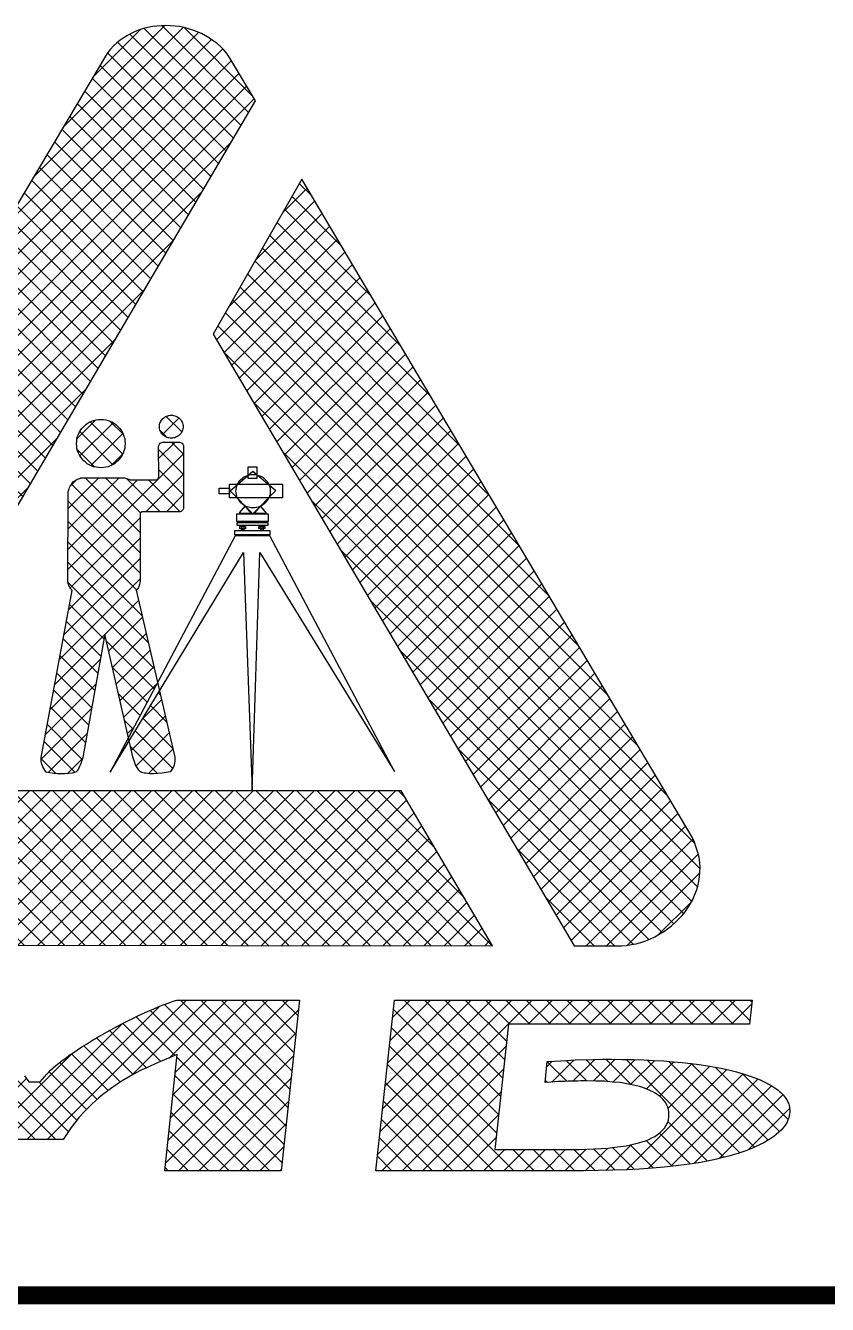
# Model space of a CAD drawing. Extents: x -185 to 0, y 0 to 55.
# Drawn here: x -28.82 to -19.97, y -0.1 to 14.02 of the extents above; entities that cross this region are included whole.
import ezdxf

# ---------------------------------------------------------------- set-up
doc = ezdxf.new("R2010")
doc.units = 0
doc.layers.get('0').update_dxf_attribs({"linetype": 'CONTINUOUS'})
doc.layers.add('SHTAMP', color=7, linetype='CONTINUOUS')

# ---------------------------------------------------------------- blocks, each defined once
blk = doc.blocks.new('*X0')
at = {"color": 0}
for p, q in [((-28.254, 9.461), (-28.047, 9.669)), ((-28.222, 9.269), (-27.855, 9.636)), ((-27.75, 9.289), (-28.108, 9.647)), ((-27.743, 9.506), (-27.891, 9.655)), ((-27.859, 9.173), (-28.224, 9.539)), ((-28.104, 9.162), (-27.748, 9.518)), ((-28.057, 9.147), (-28.252, 9.342)), ((-27.88, 9.162), (-27.748, 9.294))]:
    blk.add_line(p, q, dxfattribs=at)
blk = doc.blocks.new('*X1')
at = {"color": 0}
for p, q in [((-27.353, 9.24), (-27.17, 9.423)), ((-27.077, 9.065), (-27.353, 9.341)), ((-27.077, 9.289), (-27.211, 9.423)), ((-28.355, 8.014), (-27.077, 9.292)), ((-27.493, 8.651), (-27.077, 9.067)), ((-27.077, 8.84), (-27.352, 9.115)), ((-28.355, 8.238), (-27.586, 9.007)), ((-28.354, 8.463), (-27.788, 9.029)), ((-28.354, 8.688), (-28.013, 9.029)), ((-28.327, 8.939), (-28.258, 9.008)), ((-27.558, 8.199), (-28.316, 8.957)), ((-27.558, 8.424), (-28.164, 9.029)), ((-27.553, 8.642), (-27.939, 9.029)), ((-27.337, 8.651), (-27.707, 9.021)), ((-27.114, 8.653), (-27.467, 9.005)), ((-27.558, 7.975), (-28.354, 8.77)), ((-27.268, 8.651), (-27.077, 8.842)), ((-27.598, 7.79), (-28.354, 8.546)), ((-28.332, 7.812), (-27.558, 8.586)), ((-28.346, 7.574), (-27.558, 8.361)), ((-27.535, 7.502), (-28.355, 8.322)), ((-28.397, 7.298), (-27.558, 8.137)), ((-27.468, 7.21), (-28.355, 8.098)), ((-28.449, 7.022), (-27.558, 7.912)), ((-27.4, 6.919), (-28.354, 7.872)), ((-27.957, 7.251), (-28.336, 7.629)), ((-27.947, 7.299), (-27.574, 7.672)), ((-27.905, 7.116), (-27.532, 7.49)), ((-27.991, 7.06), (-28.371, 7.44)), ((-28.5, 6.746), (-27.949, 7.297)), ((-28.025, 6.869), (-28.406, 7.251)), ((-27.404, 6.697), (-27.93, 7.224)), ((-27.863, 6.934), (-27.49, 7.307)), ((-28.058, 6.679), (-28.441, 7.062)), ((-27.821, 6.751), (-27.448, 7.125)), ((-28.552, 6.47), (-27.997, 7.024)), ((-27.481, 6.551), (-27.863, 6.932)), ((-27.779, 6.569), (-27.406, 6.942)), ((-28.092, 6.488), (-28.477, 6.872)), ((-28.603, 6.194), (-28.045, 6.752)), ((-28.126, 6.297), (-28.512, 6.683)), ((-27.559, 6.404), (-27.796, 6.641)), ((-27.738, 6.386), (-27.379, 6.745)), ((-28.652, 5.921), (-28.094, 6.479)), ((-28.16, 6.106), (-28.547, 6.494)), ((-28.197, 5.919), (-28.582, 6.305)), ((-27.637, 6.257), (-27.729, 6.349)), ((-27.696, 6.203), (-27.631, 6.268)), ((-28.277, 5.775), (-28.618, 6.115)), ((-28.574, 5.774), (-28.142, 6.206)), ((-28.363, 5.76), (-28.192, 5.931)), ((-28.487, 5.761), (-28.652, 5.925))]:
    blk.add_line(p, q, dxfattribs=at)
blk = doc.blocks.new('*X2')
at = {"color": 0}
for p, q in [((-25.976, 11.964), (-25.713, 12.227)), ((-25.659, 12.137), (-25.797, 12.275)), ((-26.278, 11.438), (-25.629, 12.086)), ((-25.332, 11.586), (-25.879, 12.133)), ((-26.58, 10.911), (-25.546, 11.946)), ((-25.005, 11.034), (-25.961, 11.99)), ((-26.713, 10.553), (-25.462, 11.805)), ((-24.678, 10.483), (-26.043, 11.847)), ((-26.63, 10.412), (-25.378, 11.664)), ((-24.351, 9.931), (-26.125, 11.705)), ((-26.546, 10.271), (-25.295, 11.523)), ((-24.025, 9.38), (-26.207, 11.562)), ((-26.463, 10.13), (-25.211, 11.382)), ((-23.698, 8.828), (-26.288, 11.419)), ((-26.38, 9.989), (-25.128, 11.241)), ((-23.371, 8.277), (-26.37, 11.277)), ((-23.044, 7.726), (-26.452, 11.134)), ((-26.297, 9.847), (-25.044, 11.1)), ((-22.717, 7.174), (-26.534, 10.991)), ((-26.213, 9.706), (-24.961, 10.959)), ((-22.39, 6.623), (-26.616, 10.849)), ((-26.13, 9.565), (-24.877, 10.818)), ((-22.063, 6.071), (-26.698, 10.706)), ((-26.047, 9.424), (-24.794, 10.677)), ((-25.963, 9.283), (-24.71, 10.536)), ((-21.736, 5.52), (-26.632, 10.416)), ((-25.88, 9.141), (-24.626, 10.395)), ((-25.797, 9), (-24.543, 10.254)), ((-25.713, 8.859), (-24.459, 10.113)), ((-25.63, 8.718), (-24.376, 9.972)), ((-21.431, 4.991), (-26.309, 9.868)), ((-25.547, 8.577), (-24.292, 9.831)), ((-25.463, 8.435), (-24.209, 9.69)), ((-25.38, 8.294), (-24.125, 9.549)), ((-21.374, 4.709), (-25.986, 9.32)), ((-25.297, 8.153), (-24.041, 9.408)), ((-25.214, 8.012), (-23.958, 9.268)), ((-25.13, 7.871), (-23.874, 9.127)), ((-25.047, 7.73), (-23.791, 8.986)), ((-21.401, 4.511), (-25.662, 8.773)), ((-24.964, 7.588), (-23.707, 8.845)), ((-24.88, 7.447), (-23.624, 8.704)), ((-24.797, 7.306), (-23.54, 8.563)), ((-24.714, 7.165), (-23.457, 8.422)), ((-21.466, 4.351), (-25.339, 8.225)), ((-24.63, 7.024), (-23.373, 8.281)), ((-24.547, 6.882), (-23.289, 8.14)), ((-24.464, 6.741), (-23.206, 7.999)), ((-24.38, 6.6), (-23.122, 7.858)), ((-21.555, 4.217), (-25.016, 7.678)), ((-24.297, 6.459), (-23.039, 7.717)), ((-24.214, 6.318), (-22.955, 7.576)), ((-24.131, 6.176), (-22.872, 7.435)), ((-24.047, 6.035), (-22.788, 7.294)), ((-21.665, 4.102), (-24.693, 7.13)), ((-23.964, 5.894), (-22.704, 7.153)), ((-23.881, 5.753), (-22.621, 7.012)), ((-23.797, 5.612), (-22.537, 6.871)), ((-23.714, 5.47), (-22.454, 6.731)), ((-21.793, 4.006), (-24.37, 6.582)), ((-23.631, 5.329), (-22.37, 6.59)), ((-23.547, 5.188), (-22.287, 6.449)), ((-23.464, 5.047), (-22.203, 6.308)), ((-23.381, 4.906), (-22.12, 6.167)), ((-21.941, 3.929), (-24.047, 6.035)), ((-23.297, 4.764), (-22.036, 6.026)), ((-23.214, 4.623), (-21.952, 5.885)), ((-23.131, 4.482), (-21.869, 5.744)), ((-23.048, 4.341), (-21.785, 5.603)), ((-22.113, 3.877), (-23.724, 5.487)), ((-22.964, 4.2), (-21.702, 5.462)), ((-22.881, 4.058), (-21.618, 5.321)), ((-22.798, 3.917), (-21.535, 5.18)), ((-22.631, 3.86), (-21.453, 5.038)), ((-22.32, 3.859), (-23.401, 4.94)), ((-22.406, 3.859), (-21.393, 4.872)), ((-22.175, 3.867), (-21.375, 4.666)), ((-22.545, 3.859), (-23.078, 4.392)), ((-21.837, 3.98), (-21.466, 4.351))]:
    blk.add_line(p, q, dxfattribs=at)
blk = doc.blocks.new('*X3')
at = {"color": 0}
for p, q in [((-28.741, 12.342), (-27.082, 14.001)), ((-28.412, 12.896), (-27.286, 14.021)), ((-26.444, 12.922), (-27.512, 13.99)), ((-26.361, 13.063), (-27.318, 14.021)), ((-26.313, 13.24), (-27.072, 13.999)), ((-29.399, 11.235), (-26.768, 13.867)), ((-29.07, 11.788), (-26.912, 13.947)), ((-28.083, 13.45), (-27.556, 13.976)), ((-26.527, 12.78), (-27.673, 13.927)), ((-29.729, 10.681), (-26.646, 13.764)), ((-26.693, 12.498), (-27.918, 13.722)), ((-26.61, 12.639), (-27.808, 13.837)), ((-30.058, 10.127), (-26.548, 13.637)), ((-26.776, 12.356), (-28.003, 13.583)), ((-30.387, 9.574), (-26.465, 13.496)), ((-26.859, 12.215), (-28.087, 13.442)), ((-30.716, 9.02), (-26.381, 13.355)), ((-26.942, 12.073), (-28.171, 13.302)), ((-31.045, 8.466), (-26.298, 13.214)), ((-27.025, 11.932), (-28.254, 13.161)), ((-27.109, 11.79), (-28.338, 13.02)), ((-27.192, 11.649), (-28.422, 12.879)), ((-31.375, 7.912), (-26.556, 12.731)), ((-27.275, 11.508), (-28.505, 12.738)), ((-27.358, 11.366), (-28.589, 12.598)), ((-27.441, 11.225), (-28.673, 12.457)), ((-27.524, 11.083), (-28.757, 12.316)), ((-31.704, 7.359), (-26.875, 12.187)), ((-27.607, 10.942), (-28.84, 12.175)), ((-27.69, 10.8), (-28.924, 12.034)), ((-27.773, 10.659), (-29.008, 11.894)), ((-27.856, 10.518), (-29.091, 11.753)), ((-32.033, 6.805), (-27.195, 11.643)), ((-27.939, 10.376), (-29.175, 11.612)), ((-28.022, 10.235), (-29.259, 11.471)), ((-28.106, 10.093), (-29.343, 11.33)), ((-28.189, 9.952), (-29.426, 11.19)), ((-32.362, 6.251), (-27.515, 11.099)), ((-28.272, 9.811), (-29.51, 11.049)), ((-28.355, 9.669), (-29.594, 10.908)), ((-28.438, 9.528), (-29.677, 10.767)), ((-28.521, 9.386), (-29.761, 10.626)), ((-32.691, 5.698), (-27.835, 10.554)), ((-28.604, 9.245), (-29.845, 10.486)), ((-28.687, 9.103), (-29.929, 10.345)), ((-28.77, 8.962), (-30.012, 10.204)), ((-28.853, 8.821), (-30.096, 10.063)), ((-33.021, 5.144), (-28.154, 10.01)), ((-28.936, 8.679), (-30.18, 9.922)), ((-29.019, 8.538), (-30.263, 9.782)), ((-29.103, 8.396), (-30.347, 9.641)), ((-33.141, 4.799), (-28.474, 9.466)), ((-29.186, 8.255), (-30.431, 9.5)), ((-29.269, 8.113), (-30.514, 9.359)), ((-29.352, 7.972), (-30.598, 9.218)), ((-29.435, 7.831), (-30.682, 9.078)), ((-33.133, 4.583), (-28.794, 8.922)), ((-29.518, 7.689), (-30.766, 8.937)), ((-29.601, 7.548), (-30.849, 8.796)), ((-29.684, 7.406), (-30.933, 8.655)), ((-29.767, 7.265), (-31.017, 8.514)), ((-33.087, 4.404), (-29.114, 8.377)), ((-29.85, 7.124), (-31.1, 8.374)), ((-29.933, 6.982), (-31.184, 8.233)), ((-30.017, 6.841), (-31.268, 8.092)), ((-30.1, 6.699), (-31.352, 7.951)), ((-33.017, 4.25), (-29.434, 7.833)), ((-30.183, 6.558), (-31.435, 7.81)), ((-30.266, 6.416), (-31.519, 7.67)), ((-30.349, 6.275), (-31.603, 7.529)), ((-30.432, 6.134), (-31.686, 7.388)), ((-32.925, 4.117), (-29.753, 7.289)), ((-30.515, 5.992), (-31.77, 7.247)), ((-30.598, 5.851), (-31.854, 7.106)), ((-30.681, 5.709), (-31.938, 6.966)), ((-29.063, 3.866), (-32.021, 6.825)), ((-32.81, 4.007), (-30.073, 6.745)), ((-29.287, 3.866), (-32.105, 6.684)), ((-29.512, 3.867), (-32.189, 6.543)), ((-29.737, 3.867), (-32.272, 6.402)), ((-29.962, 3.867), (-32.356, 6.262)), ((-32.67, 3.923), (-30.393, 6.2)), ((-30.186, 3.867), (-32.44, 6.121)), ((-30.411, 3.868), (-32.524, 5.98)), ((-30.636, 3.868), (-32.607, 5.839)), ((-30.86, 3.868), (-32.691, 5.699)), ((-32.492, 3.876), (-30.713, 5.656)), ((-31.085, 3.868), (-32.775, 5.558)), ((-32.275, 3.87), (-30.574, 5.57)), ((-32.05, 3.869), (-30.35, 5.57)), ((-31.826, 3.869), (-30.125, 5.57)), ((-31.602, 3.869), (-29.901, 5.57)), ((-31.377, 3.869), (-29.676, 5.57)), ((-31.153, 3.868), (-29.452, 5.57)), ((-30.929, 3.868), (-29.227, 5.57)), ((-30.705, 3.868), (-29.002, 5.57)), ((-28.838, 3.866), (-30.542, 5.57)), ((-30.48, 3.868), (-28.778, 5.57)), ((-28.613, 3.866), (-30.317, 5.57)), ((-30.256, 3.867), (-28.553, 5.57)), ((-28.388, 3.865), (-30.093, 5.57)), ((-30.032, 3.867), (-28.329, 5.57)), ((-28.164, 3.865), (-29.868, 5.57)), ((-29.808, 3.867), (-28.104, 5.57)), ((-27.939, 3.865), (-29.644, 5.57)), ((-29.583, 3.867), (-27.88, 5.57)), ((-27.714, 3.865), (-29.419, 5.57)), ((-29.359, 3.866), (-27.655, 5.57)), ((-27.489, 3.865), (-29.195, 5.57)), ((-29.135, 3.866), (-27.431, 5.57)), ((-27.265, 3.864), (-28.97, 5.57)), ((-28.91, 3.866), (-27.206, 5.57)), ((-27.04, 3.864), (-28.746, 5.57)), ((-28.686, 3.866), (-26.981, 5.571)), ((-26.815, 3.864), (-28.521, 5.57)), ((-28.462, 3.866), (-26.757, 5.571)), ((-26.59, 3.864), (-28.297, 5.57)), ((-28.238, 3.865), (-26.532, 5.571)), ((-26.366, 3.863), (-28.073, 5.57)), ((-28.013, 3.865), (-26.308, 5.571)), ((-26.141, 3.863), (-27.848, 5.57)), ((-27.789, 3.865), (-26.083, 5.571)), ((-25.916, 3.863), (-27.624, 5.57)), ((-27.565, 3.865), (-25.859, 5.571)), ((-25.691, 3.863), (-27.399, 5.57)), ((-27.34, 3.864), (-25.634, 5.571)), ((-25.467, 3.862), (-27.175, 5.57)), ((-27.116, 3.864), (-25.409, 5.571)), ((-25.242, 3.862), (-26.95, 5.571)), ((-26.892, 3.864), (-25.185, 5.571)), ((-25.017, 3.862), (-26.726, 5.571)), ((-26.668, 3.864), (-24.96, 5.571)), ((-24.793, 3.862), (-26.501, 5.571)), ((-26.443, 3.863), (-24.736, 5.571)), ((-24.568, 3.862), (-26.277, 5.571)), ((-24.343, 3.861), (-26.053, 5.571)), ((-24.118, 3.861), (-25.828, 5.571)), ((-23.894, 3.861), (-25.604, 5.571)), ((-23.669, 3.861), (-25.379, 5.571)), ((-23.985, 4.401), (-25.155, 5.571)), ((-24.309, 4.949), (-24.93, 5.571)), ((-24.632, 5.498), (-24.706, 5.571)), ((-31.31, 3.869), (-32.858, 5.417)), ((-26.219, 3.863), (-24.615, 5.468)), ((-31.535, 3.869), (-32.942, 5.276)), ((-25.995, 3.863), (-24.531, 5.327)), ((-31.759, 3.869), (-33.026, 5.135)), ((-25.771, 3.863), (-24.448, 5.185)), ((-31.984, 3.869), (-33.102, 4.987)), ((-25.546, 3.863), (-24.365, 5.044)), ((-32.209, 3.869), (-33.141, 4.802)), ((-25.322, 3.862), (-24.281, 4.903)), ((-25.098, 3.862), (-24.198, 4.762)), ((-32.435, 3.871), (-33.13, 4.566)), ((-24.873, 3.862), (-24.115, 4.621)), ((-24.649, 3.862), (-24.031, 4.48)), ((-24.425, 3.861), (-23.948, 4.338)), ((-32.762, 3.973), (-32.982, 4.193)), ((-24.201, 3.861), (-23.865, 4.197)), ((-23.976, 3.861), (-23.781, 4.056)), ((-23.752, 3.861), (-23.698, 3.915))]:
    blk.add_line(p, q, dxfattribs=at)
blk = doc.blocks.new('*X5')
at = {"color": 0}
for p, q in [((-24.935, 1.555), (-23.229, 3.261)), ((-24.907, 1.808), (-23.453, 3.261)), ((-24.88, 2.06), (-23.678, 3.261)), ((-24.852, 2.312), (-23.902, 3.261)), ((-24.824, 2.564), (-24.127, 3.261)), ((-24.797, 2.816), (-24.351, 3.261)), ((-24.769, 3.068), (-24.576, 3.261)), ((-23.578, 2.198), (-24.641, 3.261)), ((-23.556, 2.401), (-24.417, 3.261)), ((-23.534, 2.603), (-24.192, 3.261)), ((-23.512, 2.806), (-23.968, 3.261)), ((-23.476, 2.995), (-23.743, 3.261)), ((-23.252, 2.995), (-23.519, 3.261)), ((-23.027, 2.995), (-23.294, 3.261)), ((-23.271, 2.995), (-23.004, 3.261)), ((-22.803, 2.995), (-23.07, 3.261)), ((-23.047, 2.995), (-22.78, 3.261)), ((-22.578, 2.995), (-22.845, 3.261)), ((-22.822, 2.995), (-22.555, 3.261)), ((-22.354, 2.995), (-22.621, 3.261)), ((-22.597, 2.995), (-22.331, 3.261)), ((-22.129, 2.995), (-22.396, 3.261)), ((-22.373, 2.995), (-22.106, 3.261)), ((-21.905, 2.995), (-22.172, 3.261)), ((-22.148, 2.995), (-21.882, 3.261)), ((-21.68, 2.995), (-21.947, 3.261)), ((-21.924, 2.995), (-21.657, 3.261)), ((-21.456, 2.995), (-21.723, 3.261)), ((-21.699, 2.995), (-21.433, 3.261)), ((-21.231, 2.995), (-21.498, 3.261)), ((-21.475, 2.995), (-21.208, 3.261)), ((-21.007, 2.995), (-21.274, 3.261)), ((-21.25, 2.995), (-20.984, 3.261)), ((-20.823, 3.035), (-21.049, 3.261)), ((-20.801, 3.238), (-20.825, 3.261)), ((-23.6, 1.996), (-24.76, 3.155)), ((-21.026, 2.995), (-20.803, 3.218)), ((-23.622, 1.793), (-24.782, 2.953)), ((-24.889, 1.377), (-23.518, 2.748)), ((-23.43, 1.377), (-24.804, 2.751)), ((-23.655, 1.377), (-24.826, 2.548)), ((-23.067, 2.525), (-23.006, 2.586)), ((-22.845, 2.364), (-23.061, 2.579)), ((-23.012, 2.355), (-22.769, 2.599)), ((-22.626, 2.369), (-22.852, 2.595)), ((-22.777, 2.367), (-22.537, 2.606)), ((-22.394, 2.361), (-22.636, 2.603)), ((-22.551, 2.368), (-22.312, 2.607)), ((-22.136, 2.328), (-22.415, 2.607)), ((-22.338, 2.356), (-22.091, 2.604)), ((-21.108, 1.524), (-22.189, 2.605)), ((-22.141, 2.329), (-21.875, 2.595)), ((-21.966, 2.279), (-21.665, 2.58)), ((-20.933, 1.574), (-21.958, 2.599)), ((-21.822, 2.199), (-21.461, 2.56)), ((-20.771, 1.636), (-21.719, 2.584)), ((-20.623, 1.713), (-21.471, 2.561)), ((-24.664, 1.377), (-23.546, 2.496)), ((-22.186, 1.386), (-21.078, 2.494)), ((-21.947, 1.4), (-20.899, 2.448)), ((-21.727, 2.069), (-21.266, 2.53)), ((-20.495, 1.809), (-21.206, 2.52)), ((-20.402, 1.941), (-20.913, 2.452)), ((-23.879, 1.377), (-24.848, 2.346)), ((-23.058, 2.352), (-23.083, 2.377)), ((-21.7, 1.423), (-20.734, 2.389)), ((-21.441, 1.457), (-20.584, 2.314)), ((-24.104, 1.377), (-24.87, 2.144)), ((-24.44, 1.377), (-23.573, 2.244)), ((-21.163, 1.511), (-20.458, 2.216)), ((-24.215, 1.377), (-23.601, 1.992)), ((-20.843, 1.607), (-20.385, 2.064)), ((-24.328, 1.377), (-24.893, 1.941)), ((-21.29, 1.482), (-21.729, 1.921)), ((-24.553, 1.377), (-24.915, 1.739)), ((-23.991, 1.377), (-23.628, 1.74)), ((-21.682, 1.425), (-21.968, 1.711)), ((-21.483, 1.451), (-21.823, 1.79)), ((-23.766, 1.377), (-23.531, 1.612)), ((-23.542, 1.377), (-23.307, 1.612)), ((-23.206, 1.377), (-23.441, 1.612)), ((-23.317, 1.377), (-23.082, 1.612)), ((-22.981, 1.377), (-23.216, 1.612)), ((-23.093, 1.377), (-22.858, 1.612)), ((-22.757, 1.377), (-22.992, 1.612)), ((-22.868, 1.377), (-22.63, 1.615)), ((-22.533, 1.378), (-22.767, 1.612)), ((-22.644, 1.377), (-22.393, 1.627)), ((-22.313, 1.382), (-22.549, 1.618)), ((-22.416, 1.38), (-22.131, 1.665)), ((-22.097, 1.391), (-22.339, 1.633)), ((-21.887, 1.405), (-22.144, 1.662)), ((-24.777, 1.377), (-24.937, 1.536))]:
    blk.add_line(p, q, dxfattribs=at)
blk = doc.blocks.new('*X7')
at = {"color": 0}
for p, q in [((-31.638, 1.812), (-30.188, 3.261)), ((-31.611, 2.064), (-30.413, 3.261)), ((-31.583, 2.316), (-30.638, 3.261)), ((-31.556, 2.568), (-30.862, 3.261)), ((-31.528, 2.82), (-31.087, 3.261)), ((-31.501, 3.071), (-31.311, 3.261)), ((-30.31, 2.195), (-31.376, 3.261)), ((-30.288, 2.397), (-31.152, 3.261)), ((-30.266, 2.6), (-30.927, 3.261)), ((-29.941, 2.499), (-30.703, 3.261)), ((-28.939, 1.722), (-30.478, 3.261)), ((-28.715, 1.722), (-30.254, 3.261)), ((-28.585, 1.722), (-27.045, 3.261)), ((-27.653, 2.429), (-26.821, 3.261)), ((-27.236, 2.621), (-26.596, 3.261)), ((-27.223, 1.962), (-25.923, 3.261)), ((-27.195, 2.214), (-26.147, 3.261)), ((-27.168, 2.466), (-26.372, 3.261)), ((-25.925, 2.075), (-27.111, 3.261)), ((-25.903, 2.278), (-26.886, 3.261)), ((-25.881, 2.48), (-26.662, 3.261)), ((-25.859, 2.683), (-26.437, 3.261)), ((-25.837, 2.885), (-26.213, 3.261)), ((-25.814, 3.088), (-25.988, 3.261)), ((-31.665, 1.56), (-30.003, 3.222)), ((-31.624, 1.377), (-29.849, 3.152)), ((-30.332, 1.992), (-31.492, 3.153)), ((-28.49, 1.722), (-29.98, 3.212)), ((-28.809, 1.722), (-27.339, 3.193)), ((-25.969, 1.67), (-27.446, 3.147)), ((-25.947, 1.873), (-27.287, 3.213)), ((-27.25, 1.71), (-25.807, 3.152)), ((-30.169, 2.608), (-29.701, 3.076)), ((-30.014, 2.538), (-29.557, 2.995)), ((-29.034, 1.722), (-27.756, 3)), ((-27.33, 2.583), (-27.75, 3.003)), ((-27.171, 2.648), (-27.6, 3.077)), ((-30.354, 1.79), (-31.514, 2.95)), ((-29.869, 2.458), (-29.418, 2.909)), ((-28.351, 1.808), (-29.508, 2.965)), ((-27.635, 2.439), (-28.039, 2.842)), ((-27.486, 2.514), (-27.896, 2.924)), ((-27.278, 1.458), (-25.835, 2.9)), ((-30.376, 1.588), (-31.536, 2.748)), ((-29.735, 2.368), (-29.284, 2.819)), ((-29.609, 2.269), (-29.154, 2.724)), ((-27.776, 2.355), (-28.178, 2.757)), ((-30.398, 1.385), (-31.558, 2.545)), ((-29.495, 2.159), (-29.029, 2.625)), ((-29.228, 1.753), (-28.309, 2.672)), ((-28.034, 2.164), (-28.443, 2.573)), ((-27.909, 2.264), (-28.314, 2.668)), ((-25.991, 1.468), (-27.15, 2.627)), ((-27.134, 1.377), (-25.862, 2.649)), ((-31.4, 1.377), (-30.277, 2.5)), ((-29.392, 2.037), (-28.913, 2.516)), ((-28.149, 2.054), (-28.563, 2.469)), ((-26.124, 1.377), (-27.172, 2.425)), ((-30.614, 1.377), (-31.58, 2.343)), ((-29.302, 1.902), (-28.812, 2.393)), ((-28.255, 1.936), (-28.675, 2.357)), ((-26.909, 1.377), (-25.89, 2.397)), ((-30.839, 1.377), (-31.602, 2.14)), ((-31.175, 1.377), (-30.304, 2.248)), ((-26.349, 1.377), (-27.194, 2.222)), ((-26.685, 1.377), (-25.917, 2.145)), ((-30.95, 1.377), (-30.332, 1.996)), ((-26.573, 1.377), (-27.216, 2.02)), ((-31.063, 1.377), (-31.624, 1.938)), ((-26.46, 1.377), (-25.944, 1.893)), ((-31.288, 1.377), (-31.646, 1.735)), ((-30.726, 1.377), (-30.359, 1.744)), ((-29.164, 1.722), (-29.256, 1.814)), ((-26.798, 1.377), (-27.238, 1.818)), ((-27.022, 1.377), (-27.261, 1.615)), ((-26.236, 1.377), (-25.972, 1.641)), ((-31.512, 1.377), (-31.668, 1.533)), ((-30.501, 1.377), (-30.387, 1.492)), ((-27.247, 1.377), (-27.283, 1.413)), ((-26.011, 1.377), (-25.999, 1.389))]:
    blk.add_line(p, q, dxfattribs=at)
blk = doc.blocks.new('*X8')
at = {"color": 0}
for p, q in [((-27.333, 6.627), (-27.359, 6.653)), ((-27.534, 6.364), (-27.322, 6.577)), ((-27.266, 6.335), (-27.444, 6.513)), ((-27.654, 6.021), (-27.28, 6.395)), ((-27.199, 6.044), (-27.529, 6.374)), ((-27.199, 5.82), (-27.614, 6.234)), ((-27.602, 5.848), (-27.238, 6.212)), ((-27.366, 5.762), (-27.662, 6.058)), ((-27.464, 5.761), (-27.196, 6.03))]:
    blk.add_line(p, q, dxfattribs=at)
blk = doc.blocks.new('*X9')
at = {"color": 0}
for p, q in [((-27.31, 9.507), (-27.129, 9.688)), ((-27.098, 9.534), (-27.27, 9.706)), ((-27.263, 9.475), (-27.337, 9.549))]:
    blk.add_line(p, q, dxfattribs=at)

msp = doc.modelspace()

# ---------------------------------------------------------------- linework, layer by layer
at = {"layer": 'SHTAMP', "color": 3}
for points in [[(-32.419, 3.87), (-23.666, 3.861), (-24.676, 5.571), (-26.419, 5.571), (-26.419, 5.571), (-30.763, 5.57), (-26.285, 13.192), (-26.569, 13.671), (-26.599, 13.712), (-26.634, 13.753), (-26.67, 13.789), (-26.708, 13.822), (-26.75, 13.855), (-26.792, 13.883), (-26.836, 13.91), (-26.88, 13.933), (-26.927, 13.954), (-26.974, 13.971), (-27.023, 13.986), (-27.073, 13.999), (-27.123, 14.01), (-27.172, 14.016), (-27.222, 14.02), (-27.272, 14.022), (-27.322, 14.02), (-27.372, 14.016), (-27.422, 14.01), (-27.471, 14), (-27.519, 13.988), (-27.565, 13.973), (-27.612, 13.956), (-27.655, 13.936), (-27.698, 13.913), (-27.739, 13.888), (-27.779, 13.86), (-27.815, 13.83), (-27.852, 13.797), (-27.885, 13.763), (-27.915, 13.726), (-27.942, 13.685), (-33.072, 5.058)], [(-28.834, 2.423), (-28.787, 2.357), (-28.661, 2.357), (-28.611, 2.417), (-28.592, 2.439), (-28.57, 2.462), (-28.546, 2.485), (-28.517, 2.511), (-28.487, 2.538), (-28.454, 2.564), (-28.418, 2.593), (-28.38, 2.621), (-28.34, 2.651), (-28.296, 2.68), (-28.249, 2.712), (-28.201, 2.743), (-28.149, 2.775), (-28.095, 2.809), (-28.038, 2.843), (-27.922, 2.91), (-27.808, 2.972), (-27.752, 3.002), (-27.694, 3.03), (-27.637, 3.059), (-27.582, 3.086), (-27.47, 3.137), (-27.414, 3.162), (-27.359, 3.185), (-27.303, 3.207), (-27.249, 3.227), (-27.193, 3.248), (-27.154, 3.261), (-25.796, 3.261), (-26, 1.377), (-27.286, 1.377), (-27.147, 2.659), (-27.383, 2.56), (-27.463, 2.525), (-27.54, 2.489), (-27.615, 2.45), (-27.687, 2.411), (-27.756, 2.369), (-27.821, 2.326), (-27.884, 2.282), (-27.928, 2.249), (-27.97, 2.217), (-28.012, 2.183), (-28.052, 2.148), (-28.092, 2.111), (-28.164, 2.039), (-28.233, 1.963), (-28.265, 1.923), (-28.297, 1.884), (-28.327, 1.842), (-28.356, 1.8), (-28.406, 1.722), (-29.215, 1.722)]]:
    msp.add_lwpolyline(points, dxfattribs=at)
for points in [[(-25.77, 12.324), (-26.75, 10.615), (-22.764, 3.86), (-22.3, 3.859), (-22.242, 3.861), (-22.188, 3.865), (-22.132, 3.873), (-22.079, 3.883), (-22.027, 3.898), (-21.974, 3.916), (-21.922, 3.937), (-21.873, 3.959), (-21.825, 3.987), (-21.777, 4.016), (-21.733, 4.046), (-21.69, 4.081), (-21.647, 4.117), (-21.61, 4.154), (-21.573, 4.195), (-21.539, 4.237), (-21.508, 4.28), (-21.48, 4.326), (-21.455, 4.371), (-21.434, 4.418), (-21.414, 4.469), (-21.398, 4.52), (-21.387, 4.569), (-21.379, 4.62), (-21.375, 4.674), (-21.374, 4.728), (-21.377, 4.781), (-21.385, 4.835), (-21.397, 4.891), (-21.415, 4.947), (-21.436, 5.003), (-21.462, 5.058)], [(-20.385, 2.006), (-20.389, 1.985), (-20.395, 1.961), (-20.403, 1.937), (-20.413, 1.914), (-20.425, 1.892), (-20.44, 1.87), (-20.459, 1.847), (-20.479, 1.824), (-20.503, 1.801), (-20.532, 1.777), (-20.56, 1.753), (-20.592, 1.732), (-20.63, 1.709), (-20.669, 1.686), (-20.71, 1.665), (-20.757, 1.643), (-20.793, 1.627), (-20.831, 1.611), (-20.87, 1.596), (-20.911, 1.582), (-20.953, 1.567), (-20.997, 1.555), (-21.042, 1.541), (-21.09, 1.528), (-21.137, 1.517), (-21.189, 1.505), (-21.241, 1.493), (-21.294, 1.481), (-21.346, 1.472), (-21.461, 1.454), (-21.52, 1.445), (-21.642, 1.429), (-21.769, 1.415), (-21.904, 1.404), (-22.044, 1.393), (-22.19, 1.386), (-22.341, 1.381), (-22.499, 1.378), (-22.662, 1.377), (-24.954, 1.377), (-24.748, 3.261), (-20.798, 3.261), (-20.827, 2.995), (-23.491, 2.995), (-23.642, 1.612), (-22.712, 1.612), (-22.624, 1.615), (-22.541, 1.618), (-22.463, 1.623), (-22.389, 1.627), (-22.319, 1.635), (-22.253, 1.643), (-22.191, 1.653), (-22.143, 1.662), (-22.098, 1.672), (-22.055, 1.683), (-22.013, 1.695), (-21.975, 1.708), (-21.94, 1.722), (-21.907, 1.738), (-21.873, 1.755), (-21.842, 1.775), (-21.817, 1.795), (-21.791, 1.819), (-21.768, 1.846), (-21.75, 1.873), (-21.734, 1.904), (-21.724, 1.936), (-21.717, 1.972), (-21.717, 2.024), (-21.723, 2.053), (-21.73, 2.079), (-21.74, 2.1), (-21.753, 2.126), (-21.785, 2.168), (-21.808, 2.188), (-21.827, 2.203), (-21.847, 2.217), (-21.869, 2.232), (-21.896, 2.248), (-21.921, 2.26), (-21.951, 2.273), (-21.979, 2.283), (-22.007, 2.294), (-22.042, 2.305), (-22.075, 2.314), (-22.108, 2.321), (-22.144, 2.329), (-22.181, 2.336), (-22.257, 2.349), (-22.34, 2.356), (-22.429, 2.364), (-22.524, 2.367), (-22.623, 2.369), (-22.691, 2.369), (-22.725, 2.367), (-22.758, 2.367), (-22.796, 2.366), (-22.831, 2.364), (-22.867, 2.363), (-22.944, 2.36), (-22.981, 2.357), (-23.017, 2.355), (-23.086, 2.35), (-23.061, 2.582), (-23.046, 2.583), (-22.85, 2.595), (-22.752, 2.6), (-22.553, 2.606), (-22.452, 2.607), (-22.352, 2.607), (-22.229, 2.606), (-22.11, 2.604), (-21.996, 2.601), (-21.885, 2.595), (-21.777, 2.589), (-21.672, 2.58), (-21.571, 2.572), (-21.474, 2.561), (-21.382, 2.55), (-21.293, 2.535), (-21.206, 2.52), (-21.124, 2.504), (-21.046, 2.487), (-20.97, 2.468), (-20.899, 2.448), (-20.832, 2.425), (-20.768, 2.402), (-20.711, 2.38), (-20.658, 2.355), (-20.61, 2.33), (-20.588, 2.316), (-20.566, 2.304), (-20.548, 2.292), (-20.527, 2.278), (-20.512, 2.266), (-20.496, 2.252), (-20.481, 2.239), (-20.466, 2.225), (-20.456, 2.214), (-20.446, 2.201), (-20.434, 2.185), (-20.425, 2.174), (-20.408, 2.145), (-20.403, 2.134), (-20.398, 2.121), (-20.394, 2.11), (-20.391, 2.095), (-20.387, 2.079), (-20.385, 2.067), (-20.384, 2.054), (-20.384, 2.02)]]:
    msp.add_lwpolyline(points, close=True, dxfattribs=at)
at = {"layer": 'SHTAMP', "color": 7}
for points in [[(-27.992, 9.673), (-27.964, 9.672), (-27.938, 9.669), (-27.912, 9.662), (-27.887, 9.653), (-27.864, 9.641), (-27.842, 9.628), (-27.822, 9.612), (-27.803, 9.595), (-27.785, 9.576), (-27.769, 9.556), (-27.756, 9.534), (-27.744, 9.511), (-27.736, 9.486), (-27.728, 9.46), (-27.726, 9.433), (-27.724, 9.406), (-27.726, 9.378), (-27.728, 9.352), (-27.736, 9.326), (-27.744, 9.301), (-27.756, 9.278), (-27.769, 9.256), (-27.785, 9.236), (-27.803, 9.217), (-27.822, 9.199), (-27.842, 9.183), (-27.864, 9.17), (-27.887, 9.159), (-27.912, 9.15), (-27.938, 9.144), (-27.964, 9.14), (-27.992, 9.138), (-28.019, 9.14), (-28.045, 9.144), (-28.072, 9.15), (-28.096, 9.159), (-28.12, 9.17), (-28.141, 9.183), (-28.162, 9.199), (-28.181, 9.217), (-28.198, 9.236), (-28.214, 9.256), (-28.227, 9.278), (-28.239, 9.301), (-28.248, 9.326), (-28.255, 9.352), (-28.258, 9.378), (-28.259, 9.406), (-28.258, 9.433), (-28.255, 9.46), (-28.248, 9.486), (-28.239, 9.511), (-28.227, 9.534), (-28.214, 9.556), (-28.198, 9.576), (-28.181, 9.595), (-28.162, 9.612), (-28.141, 9.628), (-28.12, 9.641), (-28.096, 9.653), (-28.072, 9.662), (-28.045, 9.669), (-28.019, 9.672), (-27.992, 9.673), (-27.992, 9.673)], [(-27.214, 9.718), (-27.201, 9.718), (-27.188, 9.717), (-27.174, 9.713), (-27.163, 9.708), (-27.151, 9.704), (-27.141, 9.697), (-27.131, 9.689), (-27.122, 9.682), (-27.113, 9.672), (-27.106, 9.663), (-27.099, 9.653), (-27.093, 9.641), (-27.089, 9.63), (-27.086, 9.618), (-27.084, 9.605), (-27.083, 9.592), (-27.084, 9.579), (-27.086, 9.567), (-27.089, 9.554), (-27.093, 9.542), (-27.099, 9.532), (-27.106, 9.521), (-27.113, 9.512), (-27.122, 9.503), (-27.131, 9.495), (-27.141, 9.487), (-27.151, 9.48), (-27.163, 9.476), (-27.174, 9.471), (-27.188, 9.468), (-27.201, 9.465), (-27.214, 9.465), (-27.227, 9.465), (-27.24, 9.468), (-27.253, 9.471), (-27.265, 9.476), (-27.276, 9.48), (-27.286, 9.487), (-27.297, 9.495), (-27.307, 9.503), (-27.314, 9.512), (-27.323, 9.521), (-27.329, 9.532), (-27.334, 9.542), (-27.339, 9.554), (-27.342, 9.567), (-27.343, 9.579), (-27.345, 9.592), (-27.343, 9.605), (-27.342, 9.618), (-27.339, 9.63), (-27.334, 9.641), (-27.329, 9.653), (-27.323, 9.663), (-27.314, 9.672), (-27.307, 9.682), (-27.297, 9.689), (-27.286, 9.697), (-27.276, 9.704), (-27.265, 9.708), (-27.253, 9.713), (-27.24, 9.717), (-27.227, 9.718), (-27.214, 9.718), (-27.214, 9.718)], [(-28.269, 5.776), (-28.309, 5.768), (-28.349, 5.762), (-28.39, 5.758), (-28.431, 5.758), (-28.473, 5.759), (-28.514, 5.763), (-28.554, 5.769), (-28.597, 5.779), (-28.61, 5.798), (-28.621, 5.817), (-28.631, 5.837), (-28.64, 5.858), (-28.646, 5.878), (-28.65, 5.899), (-28.652, 5.909), (-28.652, 5.919), (-28.652, 5.929), (-28.65, 5.941), (-28.307, 7.782), (-28.317, 7.793), (-28.326, 7.805), (-28.335, 7.816), (-28.341, 7.83), (-28.346, 7.843), (-28.351, 7.856), (-28.354, 7.869), (-28.355, 7.88), (-28.354, 8.871), (-28.349, 8.888), (-28.342, 8.906), (-28.336, 8.922), (-28.329, 8.936), (-28.322, 8.949), (-28.313, 8.961), (-28.304, 8.972), (-28.296, 8.983), (-28.285, 8.991), (-28.274, 8.999), (-28.264, 9.006), (-28.25, 9.012), (-28.239, 9.018), (-28.224, 9.022), (-28.211, 9.026), (-28.197, 9.029), (-27.742, 9.029), (-27.727, 9.028), (-27.715, 9.025), (-27.705, 9.02), (-27.695, 9.018), (-27.685, 9.013), (-27.676, 9.01), (-27.666, 9.007), (-27.654, 9.007), (-27.391, 9.004), (-27.382, 9.006), (-27.374, 9.007), (-27.368, 9.01), (-27.362, 9.015), (-27.358, 9.02), (-27.355, 9.028), (-27.353, 9.034), (-27.352, 9.042), (-27.353, 9.374), (-27.352, 9.383), (-27.349, 9.393), (-27.343, 9.4), (-27.336, 9.409), (-27.329, 9.415), (-27.318, 9.419), (-27.31, 9.422), (-27.299, 9.423), (-27.135, 9.423), (-27.124, 9.422), (-27.112, 9.419), (-27.103, 9.415), (-27.094, 9.409), (-27.087, 9.401), (-27.083, 9.393), (-27.078, 9.383), (-27.077, 9.371), (-27.077, 8.705), (-27.078, 8.696), (-27.08, 8.687), (-27.083, 8.679), (-27.089, 8.67), (-27.096, 8.663), (-27.103, 8.657), (-27.115, 8.653), (-27.128, 8.651), (-27.534, 8.651), (-27.538, 8.651), (-27.544, 8.65), (-27.548, 8.647), (-27.551, 8.644), (-27.554, 8.641), (-27.557, 8.637), (-27.558, 8.632), (-27.558, 8.626), (-27.558, 7.882), (-27.56, 7.869), (-27.563, 7.854), (-27.567, 7.841), (-27.571, 7.828), (-27.577, 7.816), (-27.583, 7.805), (-27.592, 7.796), (-27.6, 7.787), (-27.176, 5.944), (-27.174, 5.92), (-27.174, 5.899), (-27.177, 5.877), (-27.183, 5.855), (-27.19, 5.836), (-27.201, 5.817), (-27.212, 5.798), (-27.225, 5.782), (-27.269, 5.774), (-27.315, 5.766), (-27.363, 5.762), (-27.41, 5.759), (-27.433, 5.759), (-27.455, 5.76), (-27.475, 5.762), (-27.496, 5.765), (-27.513, 5.768), (-27.529, 5.771), (-27.544, 5.775), (-27.555, 5.781), (-27.571, 5.8), (-27.584, 5.819), (-27.598, 5.839), (-27.608, 5.859), (-27.618, 5.88), (-27.625, 5.903), (-27.631, 5.925), (-27.637, 5.948), (-27.948, 7.302), (-28.189, 5.938), (-28.198, 5.917), (-28.207, 5.896), (-28.214, 5.874), (-28.221, 5.853), (-28.23, 5.832), (-28.24, 5.811), (-28.246, 5.803), (-28.253, 5.792), (-28.261, 5.784), (-28.269, 5.776), (-28.269, 5.776)], [(-26.312, 8.631), (-26.565, 8.885), (-26.314, 9.102), (-26.058, 8.888), (-26.312, 8.631), (-26.312, 8.631)], [(-26.309, 9.064), (-26.29, 9.064), (-26.271, 9.061), (-26.254, 9.055), (-26.237, 9.05), (-26.219, 9.042), (-26.203, 9.034), (-26.189, 9.022), (-26.175, 9.01), (-26.164, 8.997), (-26.152, 8.983), (-26.143, 8.968), (-26.135, 8.952), (-26.129, 8.935), (-26.123, 8.917), (-26.12, 8.9), (-26.12, 8.881), (-26.12, 8.862), (-26.123, 8.845), (-26.129, 8.827), (-26.135, 8.81), (-26.143, 8.794), (-26.152, 8.779), (-26.164, 8.765), (-26.175, 8.751), (-26.189, 8.74), (-26.203, 8.728), (-26.219, 8.719), (-26.237, 8.712), (-26.254, 8.705), (-26.271, 8.701), (-26.29, 8.698), (-26.309, 8.698), (-26.33, 8.698), (-26.349, 8.701), (-26.366, 8.705), (-26.383, 8.712), (-26.401, 8.719), (-26.415, 8.728), (-26.43, 8.74), (-26.444, 8.751), (-26.456, 8.765), (-26.468, 8.779), (-26.476, 8.794), (-26.485, 8.81), (-26.491, 8.827), (-26.495, 8.845), (-26.498, 8.862), (-26.5, 8.881), (-26.498, 8.9), (-26.495, 8.917), (-26.491, 8.935), (-26.485, 8.952), (-26.476, 8.968), (-26.468, 8.983), (-26.456, 8.997), (-26.444, 9.01), (-26.43, 9.022), (-26.415, 9.034), (-26.401, 9.042), (-26.383, 9.05), (-26.366, 9.055), (-26.349, 9.061), (-26.33, 9.064), (-26.309, 9.064), (-26.309, 9.064)], [(-26.363, 9.15), (-26.269, 9.15), (-26.269, 9.022), (-26.363, 9.022), (-26.363, 9.15), (-26.363, 9.15)], [(-26.683, 8.914), (-26.57, 8.914), (-26.57, 8.852), (-26.683, 8.852), (-26.683, 8.914), (-26.683, 8.914)], [(-26.57, 8.958), (-25.984, 8.958), (-25.984, 8.805), (-26.57, 8.805), (-26.57, 8.958), (-26.57, 8.958)], [(-26.491, 8.629), (-26.145, 8.629), (-26.145, 8.546), (-26.491, 8.546), (-26.491, 8.629), (-26.491, 8.629)], [(-26.397, 8.717), (-26.465, 8.64), (-26.33, 8.638), (-26.397, 8.717), (-26.397, 8.717)], [(-26.229, 8.717), (-26.296, 8.64), (-26.162, 8.638), (-26.229, 8.717), (-26.229, 8.717)], [(-26.49, 8.504), (-26.143, 8.504), (-26.143, 8.532), (-26.49, 8.532), (-26.49, 8.504), (-26.49, 8.504)], [(-26.458, 8.49), (-26.395, 8.49), (-26.395, 8.466), (-26.458, 8.466), (-26.458, 8.49), (-26.458, 8.49)], [(-26.436, 8.504), (-26.414, 8.504), (-26.414, 8.449), (-26.436, 8.449), (-26.436, 8.504), (-26.436, 8.504)], [(-26.247, 8.49), (-26.18, 8.49), (-26.18, 8.468), (-26.247, 8.468), (-26.247, 8.49), (-26.247, 8.49)], [(-26.223, 8.504), (-26.2, 8.504), (-26.2, 8.449), (-26.223, 8.449), (-26.223, 8.504), (-26.223, 8.504)], [(-26.508, 8.388), (-27.89, 5.779), (-26.417, 8.205), (-26.319, 5.574), (-26.235, 8.202), (-24.749, 5.785), (-26.125, 8.388), (-26.508, 8.388), (-26.508, 8.388)], [(-26.513, 8.447), (-26.125, 8.446), (-26.125, 8.398), (-26.513, 8.398), (-26.513, 8.447), (-26.513, 8.447)]]:
    msp.add_lwpolyline(points, dxfattribs=at)
at = {"layer": 'SHTAMP', "const_width": 0.2}
msp.add_lwpolyline([(-185, 0), (0, 0)], dxfattribs=at)

# ---------------------------------------------------------------- block references
at = {"layer": 'SHTAMP', "color": 3, "linetype": 'CONTINUOUS'}
for name in ['*X3', '*X2', '*X7', '*X5']:
    msp.add_blockref(name, (0, 0), dxfattribs=at)
at = {"layer": 'SHTAMP', "linetype": 'CONTINUOUS'}
for name in ['*X0', '*X9', '*X1', '*X8']:
    msp.add_blockref(name, (0, 0), dxfattribs=at)

doc.saveas('drawing.dxf')
